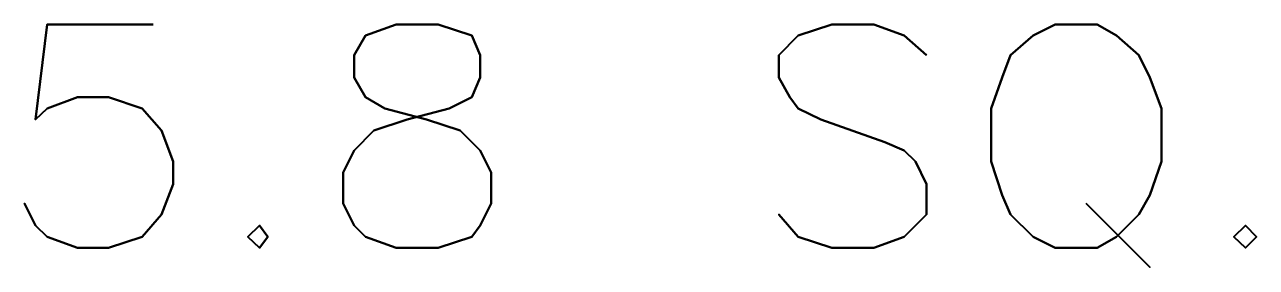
# Model space of a CAD drawing. Header units: millimetres. Extents: x 20 to 2064, y 18 to 2964.
# Drawn here: x 1379.1 to 1533.6, y 1838.6 to 1869 of the extents above; entities that cross this region are included whole.
import ezdxf

# ---------------------------------------------------------------- set-up
doc = ezdxf.new("R2010")
doc.units = ezdxf.units.MM
doc.header["$MEASUREMENT"] = 0
doc.layers.get('0').update_dxf_attribs({"linetype": 'CONTINUOUS'})

msp = doc.modelspace()

# ---------------------------------------------------------------- linework, layer by layer
at = {"color": 0, "linetype": 'Continuous', "lineweight": 40, "true_color": 0x000007}
for points in [[(1381.91, 1869.04), (1380.46, 1857.14)], [(1395.19, 1869.04), (1381.91, 1869.04)], [(1381.91, 1869.04), (1381.91, 1869.04)], [(1425.69, 1869.04), (1421.82, 1867.66)], [(1430.95, 1869.04), (1425.69, 1869.04)], [(1425.69, 1869.04), (1425.69, 1869.04)], [(1435.16, 1867.66), (1430.95, 1869.04)], [(1430.95, 1869.04), (1430.95, 1869.04)], [(1480.33, 1869.04), (1476.12, 1867.66)], [(1485.59, 1869.04), (1480.33, 1869.04)], [(1480.33, 1869.04), (1480.33, 1869.04)], [(1489.41, 1867.66), (1485.59, 1869.04)], [(1485.59, 1869.04), (1485.59, 1869.04)], [(1508.34, 1869.04), (1505.58, 1867.66)], [(1513.6, 1869.04), (1508.34, 1869.04)], [(1508.34, 1869.04), (1508.34, 1869.04)], [(1516.03, 1867.66), (1513.6, 1869.04)], [(1513.6, 1869.04), (1513.6, 1869.04)], [(1421.82, 1867.66), (1420.43, 1865.22)], [(1421.82, 1867.66), (1421.82, 1867.66)], [(1436.21, 1865.22), (1435.16, 1867.66)], [(1435.16, 1867.66), (1435.16, 1867.66)], [(1476.12, 1867.66), (1473.69, 1865.22)], [(1476.12, 1867.66), (1476.12, 1867.66)], [(1492.23, 1865.22), (1489.41, 1867.66)], [(1489.41, 1867.66), (1489.41, 1867.66)], [(1505.58, 1867.66), (1502.75, 1865.22)], [(1505.58, 1867.66), (1505.58, 1867.66)], [(1518.86, 1865.22), (1516.03, 1867.66)], [(1516.03, 1867.66), (1516.03, 1867.66)], [(1420.43, 1865.22), (1420.43, 1865.22)], [(1420.43, 1865.22), (1420.43, 1862.4)], [(1436.21, 1862.4), (1436.21, 1865.22)], [(1436.21, 1865.22), (1436.21, 1865.22)], [(1473.69, 1865.22), (1473.69, 1865.22)], [(1473.69, 1865.22), (1473.69, 1862.4)], [(1502.75, 1865.22), (1501.7, 1862.4)], [(1502.75, 1865.22), (1502.75, 1865.22)], [(1520.24, 1862.4), (1518.86, 1865.22)], [(1518.86, 1865.22), (1518.86, 1865.22)], [(1420.43, 1862.4), (1420.43, 1862.4)], [(1420.43, 1862.4), (1421.82, 1859.96)], [(1435.16, 1859.96), (1436.21, 1862.4)], [(1436.21, 1862.4), (1436.21, 1862.4)], [(1473.69, 1862.4), (1473.69, 1862.4)], [(1473.69, 1862.4), (1475.07, 1859.96)], [(1501.7, 1862.4), (1500.32, 1858.52)], [(1501.7, 1862.4), (1501.7, 1862.4)], [(1521.69, 1858.52), (1520.24, 1862.4)], [(1520.24, 1862.4), (1520.24, 1862.4)], [(1381.91, 1858.52), (1385.72, 1859.96)], [(1385.72, 1859.96), (1385.72, 1859.96)], [(1385.72, 1859.96), (1389.6, 1859.96)], [(1389.6, 1859.96), (1389.6, 1859.96)], [(1389.6, 1859.96), (1393.81, 1858.52)], [(1421.82, 1859.96), (1421.82, 1859.96)], [(1421.82, 1859.96), (1424.25, 1858.52)], [(1432.34, 1858.52), (1435.16, 1859.96)], [(1435.16, 1859.96), (1435.16, 1859.96)], [(1475.07, 1859.96), (1475.07, 1859.96)], [(1475.07, 1859.96), (1476.12, 1858.52)], [(1380.46, 1857.14), (1381.91, 1858.52)], [(1381.91, 1858.52), (1381.91, 1858.52)], [(1393.81, 1858.52), (1393.81, 1858.52)], [(1393.81, 1858.52), (1396.24, 1855.76)], [(1424.25, 1858.52), (1424.25, 1858.52)], [(1424.25, 1858.52), (1429.51, 1857.14)], [(1427.08, 1857.14), (1432.34, 1858.52)], [(1432.34, 1858.52), (1432.34, 1858.52)], [(1476.12, 1858.52), (1476.12, 1858.52)], [(1476.12, 1858.52), (1478.95, 1857.14)], [(1500.32, 1858.52), (1500.32, 1858.52)], [(1500.32, 1858.52), (1500.32, 1851.88)], [(1521.69, 1851.88), (1521.69, 1858.52)], [(1521.69, 1858.52), (1521.69, 1858.52)], [(1380.46, 1857.14), (1380.46, 1857.14)], [(1396.24, 1855.76), (1396.24, 1855.76)], [(1396.24, 1855.76), (1397.69, 1851.88)], [(1420.43, 1853.26), (1422.87, 1855.76)], [(1422.87, 1855.76), (1427.08, 1857.14)], [(1422.87, 1855.76), (1422.87, 1855.76)], [(1427.08, 1857.14), (1427.08, 1857.14)], [(1429.51, 1857.14), (1429.51, 1857.14)], [(1429.51, 1857.14), (1433.72, 1855.76)], [(1433.72, 1855.76), (1433.72, 1855.76)], [(1433.72, 1855.76), (1436.21, 1853.26)], [(1478.95, 1857.14), (1478.95, 1857.14)], [(1478.95, 1857.14), (1486.97, 1854.31)], [(1486.97, 1854.31), (1486.97, 1854.31)], [(1486.97, 1854.31), (1489.41, 1853.26)], [(1419.05, 1850.5), (1420.43, 1853.26)], [(1420.43, 1853.26), (1420.43, 1853.26)], [(1436.21, 1853.26), (1436.21, 1853.26)], [(1436.21, 1853.26), (1437.6, 1850.5)], [(1489.41, 1853.26), (1489.41, 1853.26)], [(1489.41, 1853.26), (1490.85, 1851.88)], [(1397.69, 1851.88), (1397.69, 1851.88)], [(1397.69, 1851.88), (1397.69, 1849.05)], [(1490.85, 1851.88), (1490.85, 1851.88)], [(1490.85, 1851.88), (1492.23, 1849.05)], [(1500.32, 1851.88), (1500.32, 1851.88)], [(1500.32, 1851.88), (1501.7, 1847.67)], [(1520.24, 1847.67), (1521.69, 1851.88)], [(1521.69, 1851.88), (1521.69, 1851.88)], [(1419.05, 1846.62), (1419.05, 1850.5)], [(1419.05, 1850.5), (1419.05, 1850.5)], [(1437.6, 1850.5), (1437.6, 1850.5)], [(1437.6, 1850.5), (1437.6, 1846.62)], [(1397.69, 1849.05), (1396.24, 1845.24)], [(1397.69, 1849.05), (1397.69, 1849.05)], [(1492.23, 1849.05), (1492.23, 1849.05)], [(1492.23, 1849.05), (1492.23, 1845.24)], [(1380.46, 1843.86), (1379.08, 1846.62)], [(1379.08, 1846.62), (1379.08, 1846.62)], [(1420.43, 1843.86), (1419.05, 1846.62)], [(1419.05, 1846.62), (1419.05, 1846.62)], [(1437.6, 1846.62), (1436.21, 1843.86)], [(1437.6, 1846.62), (1437.6, 1846.62)], [(1501.7, 1847.67), (1501.7, 1847.67)], [(1501.7, 1847.67), (1502.75, 1845.24)], [(1512.22, 1846.62), (1520.24, 1838.6)], [(1518.86, 1845.24), (1520.24, 1847.67)], [(1520.24, 1847.67), (1520.24, 1847.67)], [(1396.24, 1845.24), (1393.81, 1842.41)], [(1396.24, 1845.24), (1396.24, 1845.24)], [(1476.12, 1842.41), (1473.69, 1845.24)], [(1473.69, 1845.24), (1473.69, 1845.24)], [(1492.23, 1845.24), (1489.41, 1842.41)], [(1492.23, 1845.24), (1492.23, 1845.24)], [(1502.75, 1845.24), (1502.75, 1845.24)], [(1502.75, 1845.24), (1505.58, 1842.41)], [(1516.03, 1842.41), (1518.86, 1845.24)], [(1518.86, 1845.24), (1518.86, 1845.24)], [(1381.91, 1842.41), (1380.46, 1843.86)], [(1380.46, 1843.86), (1380.46, 1843.86)], [(1408.53, 1843.86), (1407.09, 1842.41)], [(1409.59, 1842.41), (1408.53, 1843.86)], [(1408.53, 1843.86), (1408.53, 1843.86)], [(1421.82, 1842.41), (1420.43, 1843.86)], [(1420.43, 1843.86), (1420.43, 1843.86)], [(1436.21, 1843.86), (1435.16, 1842.41)], [(1436.21, 1843.86), (1436.21, 1843.86)], [(1532.21, 1843.86), (1530.76, 1842.41)], [(1533.59, 1842.41), (1532.21, 1843.86)], [(1532.21, 1843.86), (1532.21, 1843.86)], [(1385.72, 1841.03), (1381.91, 1842.41)], [(1381.91, 1842.41), (1381.91, 1842.41)], [(1393.81, 1842.41), (1389.6, 1841.03)], [(1393.81, 1842.41), (1393.81, 1842.41)], [(1407.09, 1842.41), (1407.09, 1842.41)], [(1407.09, 1842.41), (1408.53, 1841.03)], [(1408.53, 1841.03), (1409.59, 1842.41)], [(1409.59, 1842.41), (1409.59, 1842.41)], [(1425.69, 1841.03), (1421.82, 1842.41)], [(1421.82, 1842.41), (1421.82, 1842.41)], [(1435.16, 1842.41), (1430.95, 1841.03)], [(1435.16, 1842.41), (1435.16, 1842.41)], [(1480.33, 1841.03), (1476.12, 1842.41)], [(1476.12, 1842.41), (1476.12, 1842.41)], [(1489.41, 1842.41), (1485.59, 1841.03)], [(1489.41, 1842.41), (1489.41, 1842.41)], [(1505.58, 1842.41), (1505.58, 1842.41)], [(1505.58, 1842.41), (1508.34, 1841.03)], [(1513.6, 1841.03), (1516.03, 1842.41)], [(1516.03, 1842.41), (1516.03, 1842.41)], [(1530.76, 1842.41), (1530.76, 1842.41)], [(1530.76, 1842.41), (1532.21, 1841.03)], [(1532.21, 1841.03), (1533.59, 1842.41)], [(1533.59, 1842.41), (1533.59, 1842.41)], [(1389.6, 1841.03), (1385.72, 1841.03)], [(1385.72, 1841.03), (1385.72, 1841.03)], [(1389.6, 1841.03), (1389.6, 1841.03)], [(1408.53, 1841.03), (1408.53, 1841.03)], [(1430.95, 1841.03), (1425.69, 1841.03)], [(1425.69, 1841.03), (1425.69, 1841.03)], [(1430.95, 1841.03), (1430.95, 1841.03)], [(1485.59, 1841.03), (1480.33, 1841.03)], [(1480.33, 1841.03), (1480.33, 1841.03)], [(1485.59, 1841.03), (1485.59, 1841.03)], [(1508.34, 1841.03), (1508.34, 1841.03)], [(1508.34, 1841.03), (1513.6, 1841.03)], [(1513.6, 1841.03), (1513.6, 1841.03)], [(1532.21, 1841.03), (1532.21, 1841.03)], [(1520.24, 1838.6), (1520.24, 1838.6)]]:
    msp.add_lwpolyline(points, close=True, dxfattribs=at)

doc.saveas('drawing.dxf')
